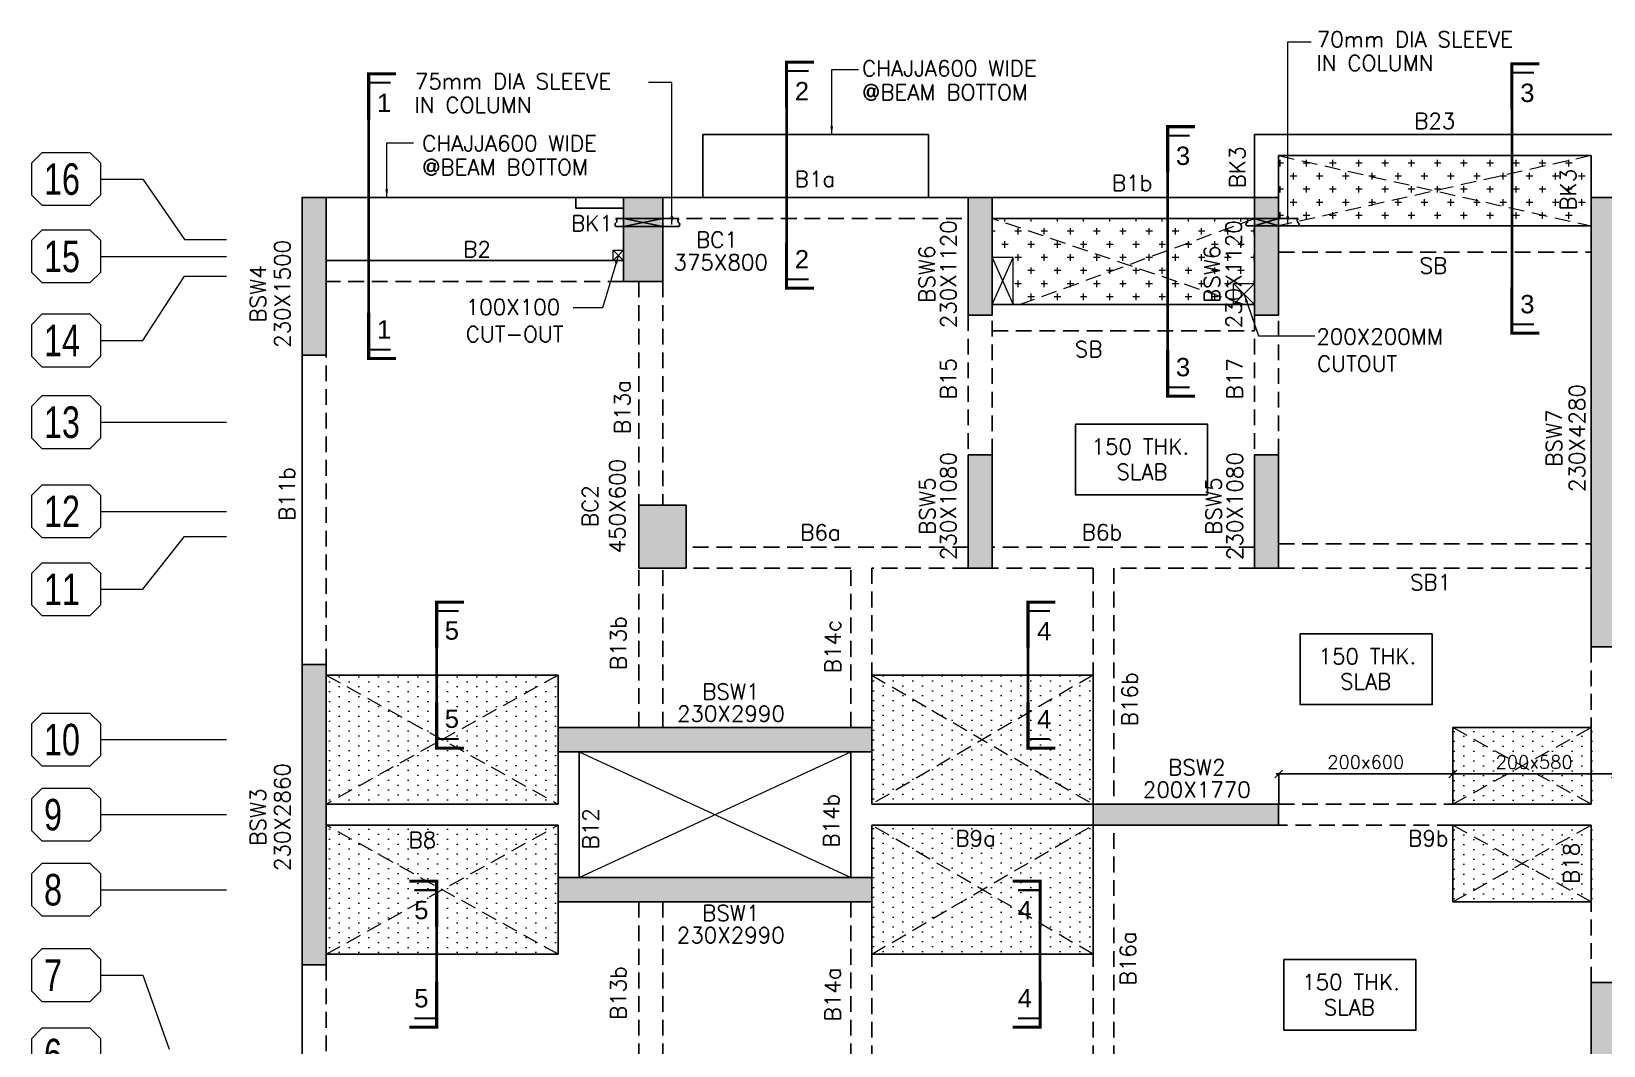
# Model space of a CAD drawing. Header units: inches. Extents: x 733929 to 798320, y 241462 to 287086.
# Drawn here: x 733929 to 748917, y 274272 to 283936 of the extents above; entities that cross this region are included whole.
import ezdxf
from ezdxf.enums import TextEntityAlignment as Align

# ---------------------------------------------------------------- set-up
doc = ezdxf.new("R2010")
doc.units = ezdxf.units.IN
doc.header["$LTSCALE"] = 600
doc.header["$MEASUREMENT"] = 0
for name, pattern in [('CENTER', [2, 1.25, -0.25, 0.25, -0.25]), ('CONTINOUS', [0]), ('DOT', [0.25, 0, -0.25]), ('HIDDEN', [0.375, 0.25, -0.125])]:
    doc.linetypes.add(name, pattern=pattern)
for name, color, linetype in [('B-100X750', 6, 'Continuous'), ('B-200X450', 212, 'Continuous'), ('B-200X580', 142, 'HIDDEN'), ('B-200X600', 62, 'HIDDEN'), ('B-200x750', 141, 'HIDDEN'), ('B-230X580', 134, 'HIDDEN'), ('B-230X600', 203, 'Continuous'), ('B-230x750', 52, 'HIDDEN'), ('B-250XAS PER DETAIL', 13, 'Continuous'), ('B-SB', 44, 'Continuous'), ('REBARS', 10, 'Continuous'), ('S-COL. NO.  COP', 1, 'Continuous'), ('S-COLUMN', 1, 'Continuous'), ('S-SEC. MARK', 213, 'Continuous'), ('S-SLAB LINE', 30, 'Continuous'), ('S-SLAB NO.', 42, 'Continuous'), ('S-SLAB R.F. DIM', 2, 'Continuous'), ('S-SLEEVE', 1, 'Continuous'), ('S-TEXT.', 7, 'Continuous'), ('TYPE-A&B_FINAL UNIT PLAN$0$ELE-6', 8, 'Continuous')]:
    doc.layers.add(name, color=color, linetype=linetype)
doc.layers.add('CENTER LINE', color=7, linetype='CENTER', lineweight=5, true_color=0x8b4646)
for name, color, linetype, lineweight in [('DIM', 9, 'Continuous', 25), ('du-bm nos mrk', 6, 'Continuous', 15), ('S-COL-HATCH', 8, 'Continuous', 15), ('S-CUT-OUT', 3, 'CONTINOUS', 18), ('S-PROJECTION', 171, 'CONTINOUS', 18), ('S-SUNK', 8, 'Continuous', 15)]:
    doc.layers.add(name, color=color, linetype=linetype, lineweight=lineweight)
doc.styles.add('ARIAL', font='arial.ttf')
doc.styles.add('MA', font='romans.shx', dxfattribs={"width": 0.8})
doc.styles.add('Roman', font='romans')
doc.styles.add('romans', font='romans.shx')
doc.styles.add('ROMANSE', font='romans.shx')
doc.styles.add('SWISS', font='swisscl.ttf')
doc.dimstyles.new('du-100', dxfattribs={"dimtxt": 250, "dimasz": 80, "dimexe": 1, "dimexo": 1, "dimgap": 25, "dimtad": 1, "dimdec": 0, "dimzin": 3, "dimdsep": 46, "dimtxsty": 'MA', "dimblk": '100', "dimcen": 1, "dimdle": 1, "dimclrd": 2, "dimclre": 2, "dimclrt": 256, "dimadec": 0, "dimazin": 1, "dimtfac": 1, "dimtdec": 0, "dimtofl": 0, "dimtmove": 0, "dimatfit": 0, "dimfxl": 0, "dimfxlon": 1, "dimtolj": 1, "dimlwd": 15, "dimlwe": 9, "dimarcsym": 0})
doc.dimstyles.new('VISHAL', dxfattribs={"dimtxt": 230, "dimasz": 100, "dimexe": 0, "dimexo": 0, "dimgap": 25, "dimtad": 1, "dimdec": 0, "dimdsep": 46, "dimtxsty": 'romans', "dimblk": 'OBLIQUE', "dimcen": -225, "dimdle": 25, "dimclrd": 256, "dimclre": 256, "dimclrt": 7, "dimadec": 8, "dimazin": 1, "dimtfac": 1, "dimtdec": 0, "dimtix": 1, "dimtmove": 1, "dimatfit": 0, "dimfxl": 50, "dimfxlon": 1, "dimlwd": -1, "dimlwe": -1, "dimarcsym": 1})
pattern_1 = [(90, (30645, 1645), (-93.75, 46.875), [0, -93.75])]
pattern_2 = [(90, (30675, 200), (-93.75, 46.875), [0, -93.75])]
pattern_3 = [(90, (30585, 6e-09), (-93.75, 46.875), [0, -93.75])]

# ---------------------------------------------------------------- blocks, each defined once
blk = doc.blocks.new('*U29')
at = {"color": 0}
for p, q in [((0, -400), (0, 0)), ((1034, -800), (0, -400)), ((1034, -1200), (1034, -800))]:
    blk.add_line(p, q, dxfattribs=at)
blk.add_lwpolyline([(884, -1200), (784, -1300), (784, -1761), (884, -1861), (1184, -1861), (1284, -1761), (1284, -1300), (1184, -1200)], close=True, dxfattribs=at)
at = {"color": 7, "ltscale": 650, "style": 'SWISS'}
blk.add_attdef('1', (1184, -1826), '', height=300, rotation=90, dxfattribs=at)
blk = doc.blocks.new('*U28')
at = {"color": 0}
for p, q in [((0, -400), (0, 0)), ((0, -800), (0, -400)), ((0, -1200), (0, -800))]:
    blk.add_line(p, q, dxfattribs=at)
blk.add_lwpolyline([(-150, -1200), (-250, -1300), (-250, -1761), (-150, -1861), (150, -1861), (250, -1761), (250, -1300), (150, -1200)], close=True, dxfattribs=at)
at = {"color": 7, "ltscale": 650, "style": 'SWISS'}
blk.add_attdef('1', (150, -1826), '', height=300, rotation=90, dxfattribs=at)
blk = doc.blocks.new('*U27')
at = {"color": 0}
for p, q in [((0, -400), (0, 0)), ((-577, -800), (0, -400)), ((-577, -1200), (-577, -800))]:
    blk.add_line(p, q, dxfattribs=at)
blk.add_lwpolyline([(-727, -1200), (-827, -1300), (-827, -1761), (-727, -1861), (-427, -1861), (-327, -1761), (-327, -1300), (-427, -1200)], close=True, dxfattribs=at)
at = {"color": 7, "ltscale": 650, "style": 'SWISS'}
blk.add_attdef('1', (-427, -1826), '', height=300, rotation=90, dxfattribs=at)
blk = doc.blocks.new('*U24')
at = {"color": 0}
for p, q in [((0, -400), (0, 0)), ((-1121, -800), (0, -400)), ((-1121, -1200), (-1121, -800))]:
    blk.add_line(p, q, dxfattribs=at)
blk.add_lwpolyline([(-1271, -1200), (-1371, -1300), (-1371, -1761), (-1271, -1861), (-971, -1861), (-871, -1761), (-871, -1300), (-971, -1200)], close=True, dxfattribs=at)
at = {"color": 7, "ltscale": 650, "style": 'SWISS'}
blk.add_attdef('1', (-971, -1826), '', height=300, rotation=90, dxfattribs=at)
blk = doc.blocks.new('*U22')
at = {"color": 0}
for p, q in [((0, -400), (0, 0)), ((-298, -800), (0, -400)), ((-298, -1200), (-298, -800))]:
    blk.add_line(p, q, dxfattribs=at)
blk.add_lwpolyline([(-448, -1200), (-548, -1300), (-548, -1761), (-448, -1861), (-148, -1861), (-48, -1761), (-48, -1300), (-148, -1200)], close=True, dxfattribs=at)
at = {"color": 7, "ltscale": 650, "style": 'SWISS'}
blk.add_attdef('1', (-148, -1826), '', height=300, rotation=90, dxfattribs=at)
blk = doc.blocks.new('*U23')
at = {"color": 0}
for p, q in [((0, -400), (0, 0)), ((-604, -800), (0, -400)), ((-604, -1200), (-604, -800))]:
    blk.add_line(p, q, dxfattribs=at)
blk.add_lwpolyline([(-754, -1200), (-854, -1300), (-854, -1761), (-754, -1861), (-454, -1861), (-354, -1761), (-354, -1300), (-454, -1200)], close=True, dxfattribs=at)
at = {"color": 7, "ltscale": 650, "style": 'SWISS'}
blk.add_attdef('1', (-454, -1826), '', height=300, rotation=90, dxfattribs=at)
blk = doc.blocks.new('*U21')
at = {"color": 0}
for p, q in [((0, -400), (0, 0)), ((-562, -800), (0, -400)), ((-562, -1200), (-562, -800))]:
    blk.add_line(p, q, dxfattribs=at)
blk.add_lwpolyline([(-712, -1200), (-812, -1300), (-812, -1761), (-712, -1861), (-412, -1861), (-312, -1761), (-312, -1300), (-412, -1200)], close=True, dxfattribs=at)
at = {"color": 7, "ltscale": 650, "style": 'SWISS'}
blk.add_attdef('1', (-412, -1826), '', height=300, rotation=90, dxfattribs=at)
blk = doc.blocks.new('*U20')
at = {"color": 0}
for p, q in [((0, -400), (0, 0)), ((601, -800), (0, -400)), ((601, -1200), (601, -800))]:
    blk.add_line(p, q, dxfattribs=at)
blk.add_lwpolyline([(451, -1200), (351, -1300), (351, -1761), (451, -1861), (751, -1861), (851, -1761), (851, -1300), (751, -1200)], close=True, dxfattribs=at)
at = {"color": 7, "ltscale": 650, "style": 'SWISS'}
blk.add_attdef('1', (751, -1826), '', height=300, rotation=90, dxfattribs=at)
blk = doc.blocks.new('*U25')
at = {"color": 0}
for p, q in [((0, -400), (0, 0)), ((502, -800), (0, -400)), ((502, -1200), (502, -800))]:
    blk.add_line(p, q, dxfattribs=at)
blk.add_lwpolyline([(352, -1200), (252, -1300), (252, -1761), (352, -1861), (652, -1861), (752, -1761), (752, -1300), (652, -1200)], close=True, dxfattribs=at)
at = {"color": 7, "ltscale": 650, "style": 'SWISS'}
blk.add_attdef('1', (652, -1826), '', height=300, rotation=90, dxfattribs=at)
blk = doc.blocks.new('*U26')
at = {"color": 0}
for p, q in [((0, -400), (0, 0)), ((611, -800), (0, -400)), ((611, -1200), (611, -800))]:
    blk.add_line(p, q, dxfattribs=at)
blk.add_lwpolyline([(461, -1200), (361, -1300), (361, -1761), (461, -1861), (761, -1861), (861, -1761), (861, -1300), (761, -1200)], close=True, dxfattribs=at)
at = {"color": 7, "ltscale": 650, "style": 'SWISS'}
blk.add_attdef('1', (761, -1826), '', height=300, rotation=90, dxfattribs=at)
blk = doc.blocks.new('TOWER A&B C.L.LVL & NO-Y')
at = {"layer": 'CENTER LINE', "color": 2, "ltscale": 1250, "rotation": 270}
for name, p, values in [('*U27', (0, 11360), {'1': ' 16'}), ('*U28', (0, 11200), {'1': ' 15'}), ('*U26', (0, 11010), {'1': ' 14'}), ('*U28', (0, 9620), {'1': ' 13'}), ('*U28', (0, 8770), {'1': ' 12'}), ('*U25', (0, 8530), {'1': ' 11'}), ('*U28', (0, 6595), {'1': ' 10'}), ('*U28', (0, 5880), {'1': ' 9'}), ('*U28', (0, 5165), {'1': ' 8'}), ('*U24', (0, 3230), {'1': ' 7'}), ('*U23', (0, 2990), {'1': ' 6'}), ('*U22', (0, 2570), {'1': ' 5'}), ('*U28', (0, 2140), {'1': ' 4'}), ('*U21', (0, 750), {'1': ' 3'}), ('*U28', (0, 560), {'1': ' 2'}), ('*U20', (0, 400), {'1': ' 1'})]:
    blk.add_blockref(name, p, dxfattribs=at).add_auto_attribs(values)
at = {"layer": 'CENTER LINE', "color": 2, "linetype": 'Continuous', "rotation": 270}
blk.add_blockref('*U29', (0, 0), dxfattribs=at).add_auto_attribs({'1': ' 0,0'})
blk = doc.blocks.new('_Oblique')
at = {"color": 0, "linetype": 'ByBlock', "lineweight": -2}
blk.add_line((-0.5, -0.5), (0.5, 0.5), dxfattribs=at)
blk = doc.blocks.new('*D268')
at = {"layer": 'Defpoints', "color": 0, "transparency": 16777216}
for p in [(747480, 276860), (745820, 276572), (747480, 276572)]:
    blk.add_point(p, dxfattribs=at)
at = {"layer": 'S-SLAB R.F. DIM', "linetype": 'Continuous', "ltscale": 0.1, "transparency": 16777216}
blk.add_line((745795, 276860), (747505, 276860), dxfattribs=at)
at = {"layer": 'S-SLAB R.F. DIM', "linetype": 'DOT', "ltscale": 0.1, "transparency": 16777216}
for p, q in [((745820, 276572), (745820, 276860)), ((747480, 276572), (747480, 276860))]:
    blk.add_line(p, q, dxfattribs=at)
at = {"layer": 'S-SLAB R.F. DIM', "linetype": 'ByBlock', "transparency": 16777216, "xscale": 75, "yscale": 75, "zscale": 75, "rotation": 180}
blk.add_blockref('_Oblique', (745820, 276860), dxfattribs=at)
at = {"layer": 'S-SLAB R.F. DIM', "linetype": 'ByBlock', "transparency": 16777216, "xscale": 75, "yscale": 75, "zscale": 75}
blk.add_blockref('_Oblique', (747480, 276860), dxfattribs=at)
at = {"layer": 'S-SLAB R.F. DIM', "color": 7, "transparency": 16777216, "insert": (746650, 276973), "char_height": 125, "attachment_point": 5, "style": 'romans'}
blk.add_mtext('200x600', dxfattribs=at)
blk = doc.blocks.new('*D269')
at = {"layer": 'Defpoints', "color": 0, "transparency": 16777216}
for p in [(749030, 276860), (747480, 276572), (749030, 276572)]:
    blk.add_point(p, dxfattribs=at)
at = {"layer": 'S-SLAB R.F. DIM', "linetype": 'Continuous', "ltscale": 0.1, "transparency": 16777216}
blk.add_line((747455, 276860), (749055, 276860), dxfattribs=at)
at = {"layer": 'S-SLAB R.F. DIM', "linetype": 'DOT', "ltscale": 0.1, "transparency": 16777216}
for p, q in [((747480, 276572), (747480, 276860)), ((749030, 276572), (749030, 276860))]:
    blk.add_line(p, q, dxfattribs=at)
at = {"layer": 'S-SLAB R.F. DIM', "linetype": 'ByBlock', "transparency": 16777216, "xscale": 75, "yscale": 75, "zscale": 75, "rotation": 180}
blk.add_blockref('_Oblique', (747480, 276860), dxfattribs=at)
at = {"layer": 'S-SLAB R.F. DIM', "linetype": 'ByBlock', "transparency": 16777216, "xscale": 75, "yscale": 75, "zscale": 75}
blk.add_blockref('_Oblique', (749030, 276860), dxfattribs=at)
at = {"layer": 'S-SLAB R.F. DIM', "color": 7, "transparency": 16777216, "insert": (748255, 276973), "char_height": 125, "attachment_point": 5, "style": 'romans'}
blk.add_mtext('200x580', dxfattribs=at)
blk = doc.blocks.new('100')
at = {"layer": 'DIM', "color": 2}
for p, q in [((1.5, 0), (-1.5, 0)), ((1.06, 1.06), (-1.06, -1.06)), ((0, -1.5), (0, 1.5))]:
    blk.add_line(p, q, dxfattribs=at)

msp = doc.modelspace()

# ---------------------------------------------------------------- hatches: boundary and pattern name
at = {"layer": 'REBARS'}
h = msp.add_hatch(color=8, dxfattribs=at)
h.dxf.hatch_style = 1
h.paths.add_polyline_path([(736739.7, 282352.2), (736509.7, 282352.2), (736509.7, 280852.2), (736739.7, 280852.2)])
h = msp.add_hatch(color=8, dxfattribs=at)
h.dxf.hatch_style = 1
h.paths.add_polyline_path([(739949.7, 282352.2), (739574.7, 282352.2), (739574.7, 281552.2), (739949.7, 281552.2)])
h = msp.add_hatch(color=8, dxfattribs=at)
h.dxf.hatch_style = 1
h.paths.add_polyline_path([(743089.7, 282352.2), (742859.7, 282352.2), (742859.7, 281232.2), (743089.7, 281232.2)])
h = msp.add_hatch(color=8, dxfattribs=at)
h.dxf.hatch_style = 1
h.paths.add_polyline_path([(745819.7, 282352.2), (745589.7, 282352.2), (745589.7, 281232.2), (745819.7, 281232.2)])
h = msp.add_hatch(color=8, dxfattribs=at)
h.dxf.hatch_style = 1
h.paths.add_polyline_path([(749029.7, 282352.2), (749029.7, 278072.2), (748799.7, 278072.2), (748799.7, 282352.2)])
h = msp.add_hatch(color=8, dxfattribs=at)
h.dxf.hatch_style = 1
h.paths.add_polyline_path([(743089.7, 279902.2), (742859.7, 279902.2), (742859.7, 278822.2), (743089.7, 278822.2)])
h = msp.add_hatch(color=8, dxfattribs=at)
h.dxf.hatch_style = 1
h.paths.add_polyline_path([(745819.7, 279902.2), (745589.7, 279902.2), (745589.7, 278822.2), (745819.7, 278822.2)])
h = msp.add_hatch(color=8, dxfattribs=at)
h.dxf.hatch_style = 1
h.paths.add_polyline_path([(740169.7, 279422.2), (739719.7, 279422.2), (739719.7, 278822.2), (740169.7, 278822.2)])
h = msp.add_hatch(color=8, dxfattribs=at)
h.dxf.hatch_style = 1
h.paths.add_polyline_path([(736739.7, 275042.2), (736509.7, 275042.2), (736509.7, 277902.2), (736739.7, 277902.2)])
h = msp.add_hatch(color=8, dxfattribs=at)
h.dxf.hatch_style = 1
h.paths.add_polyline_path([(738949.7, 277072.2), (741939.7, 277072.2), (741939.7, 277302.2), (738949.7, 277302.2)])
h = msp.add_hatch(color=8, dxfattribs=at)
h.dxf.hatch_style = 1
h.paths.add_polyline_path([(745819.7, 276372.2), (744049.7, 276372.2), (744049.7, 276572.2), (745819.7, 276572.2)])
h = msp.add_hatch(color=8, dxfattribs=at)
h.dxf.hatch_style = 1
h.paths.add_polyline_path([(738949.7, 275872.2), (741939.7, 275872.2), (741939.7, 275642.2), (738949.7, 275642.2)])
h = msp.add_hatch(color=8, dxfattribs=at)
h.dxf.hatch_style = 1
h.paths.add_polyline_path([(749029.7, 270592.2), (749029.7, 274872.2), (748799.7, 274872.2), (748799.7, 270592.2)])
at = {"layer": 'S-COL-HATCH', "lineweight": 0}
h = msp.add_hatch(dxfattribs=at)
h.set_pattern_fill('CROSS', color=256, scale=500, angle=90)
h.set_pattern_definition([(90, (30585, -600), (-125, 125), [62.5, -187.5]), (180, (30616.25, -568.75), (-125, -125), [62.5, -187.5])])
h.paths.add_polyline_path([(745824.7, 282752.2), (748804.7, 282752.2), (748804.7, 282082.2), (745824.7, 282082.2)])
h = msp.add_hatch(dxfattribs=at)
h.set_pattern_fill('CROSS', color=256, scale=500, angle=90)
h.set_pattern_definition([(90, (30585, 3e-08), (-125, 125), [62.5, -187.5]), (180, (30616.25, 31.25), (-125, -125), [62.5, -187.5])])
h.paths.add_polyline_path([(745390.6, 281332.2), (745390.6, 281532.2), (745589.7, 281532.2), (745589.7, 281332.2), (745594.7, 281332.2), (745594.7, 282152.1), (743094.7, 282152.1), (743094.7, 281782.2), (743289.7, 281782.2), (743289.7, 281482.2), (743394.7, 281482.2), (743394.7, 281332.2)])
h = msp.add_hatch(dxfattribs=at)
h.set_pattern_fill('DOTS', color=256, scale=1500, angle=90)
h.set_pattern_definition(pattern_1)
h.paths.add_polyline_path([(738949.7, 277217.2), (738949.7, 276572.2), (736739.7, 276572.2), (736739.7, 277802.2), (738949.7, 277802.2)])
h = msp.add_hatch(dxfattribs=at)
h.set_pattern_fill('DOTS', color=256, scale=1500, angle=90)
h.set_pattern_definition(pattern_2)
h.paths.add_polyline_path([(741944.7, 277802.2), (744054.7, 277802.2), (744054.7, 276572.2), (743284.7, 276572.2), (743284.7, 276572), (742584.7, 276572.4), (742584.7, 276572.2), (741944.7, 276572.2)])
at = {"layer": 'S-COL-HATCH'}
h = msp.add_hatch(dxfattribs=at)
h.set_pattern_fill('DOTS', color=256, scale=1500, angle=90)
h.set_pattern_definition(pattern_3)
h.paths.add_polyline_path([(748804.7, 276572.2), (747484.7, 276572.2), (747484.7, 277302.2), (748804.7, 277302.2)])
at = {"layer": 'S-COL-HATCH', "lineweight": 0}
h = msp.add_hatch(dxfattribs=at)
h.set_pattern_fill('DOTS', color=256, scale=1500, angle=90)
h.set_pattern_definition(pattern_1)
h.paths.add_polyline_path([(738949.7, 275727.2), (738949.7, 276372.2), (736739.7, 276372.2), (736739.7, 275142.2), (738949.7, 275142.2)])
h = msp.add_hatch(dxfattribs=at)
h.set_pattern_fill('DOTS', color=256, scale=1500, angle=90)
h.set_pattern_definition(pattern_2)
h.paths.add_polyline_path([(741944.7, 275142.2), (744054.7, 275142.2), (744054.7, 276372.2), (743284.7, 276372.2), (743284.7, 276372.4), (742584.7, 276372), (742584.7, 276372.2), (741944.7, 276372.2)])
at = {"layer": 'S-COL-HATCH'}
h = msp.add_hatch(dxfattribs=at)
h.set_pattern_fill('DOTS', color=256, scale=1500, angle=90)
h.set_pattern_definition(pattern_3)
h.paths.add_polyline_path([(747484.7, 275642.2), (748804.7, 275642.2), (748804.7, 276372.2), (747484.7, 276372.2)])

# ---------------------------------------------------------------- linework, layer by layer
at = {"layer": 'B-100X750'}
msp.add_lwpolyline([(739119.7, 282352.2), (739574.7, 282352.2), (739574.7, 282252.2), (739119.7, 282252.2)], close=True, dxfattribs=at)
at = {"layer": 'B-200X450', "linetype": 'Continuous'}
for p, q in [((738949.7, 276572.2), (738949.7, 277072.2)), ((739149.7, 277072.2), (739149.7, 275872.2)), ((741739.7, 275872.2), (741739.7, 277072.2)), ((741939.7, 276572.2), (741939.7, 277072.2)), ((738949.7, 276572.2), (736739.7, 276572.2)), ((744049.7, 276572.2), (741939.7, 276572.2)), ((738949.7, 276372.2), (736739.7, 276372.2)), ((738949.7, 276372.2), (738949.7, 275872.2)), ((744049.7, 276372.2), (741939.7, 276372.2)), ((741939.7, 275872.2), (741939.7, 276372.2))]:
    msp.add_line(p, q, dxfattribs=at)
at = {"layer": 'B-200X580', "linetype": 'Continuous'}
for p, q in [((747479.7, 276572.2), (748799.7, 276572.2)), ((748799.7, 276372.2), (747479.7, 276372.2))]:
    msp.add_line(p, q, dxfattribs=at)
at = {"layer": 'B-200X600', "linetype": 'CONTINOUS'}
for p, q in [((749029.7, 282952.2), (745589.7, 282952.2)), ((745589.7, 282352.2), (743089.7, 282352.2))]:
    msp.add_line(p, q, dxfattribs=at)
at = {"layer": 'B-200X600', "linetype": 'Continuous'}
for p, q in [((748799.7, 282752.2), (745819.7, 282752.2)), ((745589.7, 282152.2), (743089.7, 282152.2)), ((741939.7, 277802.2), (741939.7, 277302.2)), ((744049.7, 277802.2), (744049.7, 276572.2)), ((744049.7, 275142.2), (744049.7, 276372.2)), ((741939.7, 275142.2), (741939.7, 275642.2))]:
    msp.add_line(p, q, dxfattribs=at)
at = {"layer": 'B-200X600', "linetype": 'ByBlock'}
msp.add_line((739574.7, 281752.2), (736739.7, 281752.2), dxfattribs=at)
at = {"layer": 'B-200X600', "linetype": 'HIDDEN'}
for p, q in [((739574.7, 281552.2), (736739.7, 281552.2)), ((742859.7, 279022.2), (740169.7, 279022.2)), ((745589.7, 279022.2), (743089.7, 279022.2)), ((741739.7, 278822.2), (740169.7, 278822.2)), ((741739.7, 277302.2), (741739.7, 278822.2)), ((742859.7, 278822.2), (741939.7, 278822.2)), ((741939.7, 278822.2), (741939.7, 277802.2)), ((744049.7, 278822.2), (743089.7, 278822.2)), ((744049.7, 278822.2), (744049.7, 277802.2)), ((744249.7, 278822.2), (744249.7, 276572.2)), ((745589.7, 278822.2), (744279.7, 278822.2)), ((745819.7, 276572.2), (747479.7, 276572.2)), ((744249.7, 274122.2), (744249.7, 276372.2)), ((747479.7, 276372.2), (745819.7, 276372.2)), ((741739.7, 275642.2), (741739.7, 274122.2)), ((741939.7, 274122.2), (741939.7, 275142.2)), ((744049.7, 274122.2), (744049.7, 275142.2))]:
    msp.add_line(p, q, dxfattribs=at)
at = {"layer": 'B-200x750', "linetype": 'CONTINOUS'}
msp.add_line((739949.7, 282352.2), (742859.7, 282352.2), dxfattribs=at)
at = {"layer": 'B-200x750', "linetype": 'HIDDEN'}
msp.add_line((739949.7, 282152.2), (742859.7, 282152.2), dxfattribs=at)
at = {"layer": 'B-230X580', "linetype": 'Continuous'}
for p, q in [((748799.7, 277302.2), (748799.7, 276572.2)), ((748799.7, 275642.2), (748799.7, 276372.2))]:
    msp.add_line(p, q, dxfattribs=at)
at = {"layer": 'B-230X600', "linetype": 'Continuous'}
for p, q in [((745589.7, 282352.2), (745589.7, 282952.2)), ((745819.7, 282352.2), (745819.7, 282752.2)), ((748799.7, 282352.2), (748799.7, 282752.2))]:
    msp.add_line(p, q, dxfattribs=at)
at = {"layer": 'B-230X600', "linetype": 'HIDDEN'}
for p, q in [((739719.7, 281552.2), (739719.7, 279422.2)), ((739949.7, 281552.2), (739949.7, 279422.2)), ((742859.7, 281232.2), (742859.7, 279902.2)), ((743089.7, 279902.2), (743089.7, 281232.2)), ((745589.7, 281232.2), (745589.7, 279902.2)), ((745819.7, 279902.2), (745819.7, 281232.2)), ((739719.7, 277302.2), (739719.7, 278822.2)), ((739949.7, 277302.2), (739949.7, 278822.2)), ((748799.7, 278072.2), (748799.7, 277302.2)), ((739719.7, 275642.2), (739719.7, 274122.2)), ((739949.7, 275642.2), (739949.7, 274122.2)), ((748799.7, 274872.2), (748799.7, 275642.2))]:
    msp.add_line(p, q, dxfattribs=at)
at = {"layer": 'B-230x750', "linetype": 'CONTINOUS'}
for p, q in [((736509.7, 280852.2), (736509.7, 277902.2)), ((736509.7, 272092.2), (736509.7, 275042.2))]:
    msp.add_line(p, q, dxfattribs=at)
at = {"layer": 'B-230x750', "linetype": 'HIDDEN'}
for p, q in [((736739.7, 277902.2), (736739.7, 280852.2)), ((736739.7, 275042.2), (736739.7, 272092.2))]:
    msp.add_line(p, q, dxfattribs=at)
at = {"layer": 'B-250XAS PER DETAIL'}
for p, q in [((745819.7, 282082.2), (748799.7, 282082.2)), ((743089.7, 281332.2), (745589.7, 281332.2))]:
    msp.add_line(p, q, dxfattribs=at)
at = {"layer": 'B-250XAS PER DETAIL', "linetype": 'HIDDEN'}
for p, q in [((745819.7, 281832.2), (748799.7, 281832.2)), ((743089.7, 281082.2), (745589.7, 281082.2))]:
    msp.add_line(p, q, dxfattribs=at)
at = {"layer": 'B-SB', "linetype": 'HIDDEN'}
for p, q in [((745819.7, 279052.2), (748799.7, 279052.2)), ((745819.7, 278822.2), (748799.7, 278822.2))]:
    msp.add_line(p, q, dxfattribs=at)
at = {"layer": 'du-bm nos mrk'}
for points in [[(770919.7, 282352.2), (763429.7, 282352.2), (763429.7, 282952.2), (761279.7, 282952.2), (761279.7, 282352.2), (758169.7, 282352.2), (758169.7, 282952.2), (754729.7, 282952.2), (754729.7, 282352.2), (754479.7, 282352.2), (754479.7, 282952.2), (749279.7, 282952.2), (749279.7, 282352.2), (749029.7, 282352.2), (749029.7, 282952.2), (745589.7, 282952.2), (745589.7, 282352.2), (742479.7, 282352.2), (742479.7, 282952.2), (740329.7, 282952.2), (740329.7, 282352.2), (736509.7, 282352.2)], [(736509.7, 282352.2), (736509.7, 270592.2), (740329.7, 270592.2), (740329.7, 269992.2), (742479.7, 269992.2), (742479.7, 270592.2), (745589.7, 270592.2), (745589.7, 269992.2), (749029.7, 269992.2), (749029.7, 271612.2), (754729.7, 271612.2), (754729.7, 269992.2), (758169.7, 269992.2), (758169.7, 270592.2), (761279.7, 270592.2), (761279.7, 269992.2), (763429.7, 269992.2), (763429.7, 270592.2), (770919.7, 270592.2)]]:
    msp.add_lwpolyline(points, dxfattribs=at)
at = {"layer": 'REBARS'}
for p, q in [((742859.7, 279902.2), (742859.7, 278822.2)), ((743089.7, 278822.2), (743089.7, 279902.2)), ((744049.7, 276372.2), (744049.7, 276572.2)), ((744049.7, 276572.2), (745819.7, 276572.2)), ((745819.7, 276572.2), (745819.7, 276372.2)), ((745819.7, 276372.2), (744049.7, 276372.2))]:
    msp.add_line(p, q, dxfattribs=at)
at = {"layer": 'S-COLUMN'}
for p, q in [((743089.7, 279902.2), (742859.7, 279902.2)), ((742859.7, 278822.2), (743089.7, 278822.2))]:
    msp.add_line(p, q, dxfattribs=at)
for points in [[(736739.7, 282352.2), (736509.7, 282352.2), (736509.7, 280852.2), (736739.7, 280852.2)], [(739949.7, 282352.2), (739574.7, 282352.2), (739574.7, 281552.2), (739949.7, 281552.2)], [(743089.7, 282352.2), (742859.7, 282352.2), (742859.7, 281232.2), (743089.7, 281232.2)], [(745819.7, 282352.2), (745589.7, 282352.2), (745589.7, 281232.2), (745819.7, 281232.2)], [(749029.7, 282352.2), (749029.7, 278072.2), (748799.7, 278072.2), (748799.7, 282352.2)], [(745819.7, 279902.2), (745589.7, 279902.2), (745589.7, 278822.2), (745819.7, 278822.2)], [(740169.7, 279422.2), (739719.7, 279422.2), (739719.7, 278822.2), (740169.7, 278822.2)], [(736739.7, 275042.2), (736509.7, 275042.2), (736509.7, 277902.2), (736739.7, 277902.2)], [(738949.7, 277072.2), (741939.7, 277072.2), (741939.7, 277302.2), (738949.7, 277302.2)], [(738949.7, 275872.2), (741939.7, 275872.2), (741939.7, 275642.2), (738949.7, 275642.2)], [(749029.7, 270592.2), (749029.7, 274872.2), (748799.7, 274872.2), (748799.7, 270592.2)]]:
    msp.add_lwpolyline(points, close=True, dxfattribs=at)
at = {"layer": 'S-CUT-OUT'}
for p, q in [((739474.7, 281752.2), (739574.7, 281852.2)), ((739474.7, 281852.2), (739574.7, 281752.2)), ((743089.7, 281332.2), (743289.7, 281782.2)), ((743089.7, 281782.2), (743289.7, 281332.2)), ((745390.6, 281532.2), (745589.7, 281332.2)), ((745390.6, 281332.2), (745589.7, 281532.2))]:
    msp.add_line(p, q, dxfattribs=at)
at = {"layer": 'S-CUT-OUT', "lineweight": 0}
for p, q in [((739149.7, 277072.2), (741739.7, 275872.2)), ((739149.7, 275872.2), (741739.7, 277072.2))]:
    msp.add_line(p, q, dxfattribs=at)
at = {"layer": 'S-CUT-OUT'}
for points in [[(739474.7, 281852.2), (739574.7, 281852.2), (739574.7, 281752.2), (739474.7, 281752.2)], [(743289.7, 281782.2), (743089.7, 281782.2), (743089.7, 281332.2), (743289.7, 281332.2)], [(745390.6, 281532.2), (745589.7, 281532.2), (745589.7, 281332.2), (745390.6, 281332.2)]]:
    msp.add_lwpolyline(points, close=True, dxfattribs=at)
at = {"layer": 'S-PROJECTION'}
for points in [[(740329.7, 282352.2), (740329.7, 282952.2), (742479.7, 282952.2), (742479.7, 282352.2)], [(736739.7, 282352.2), (739119.7, 282352.2)]]:
    msp.add_lwpolyline(points, dxfattribs=at)
at = {"layer": 'S-SEC. MARK', "extrusion": (6.18596e-08, 0, 1), "elevation": 0}
for points, const_width in [([(741389.1, 283644.1), (741389.1, 283644.1), (741128.3, 283644.1), (741128.3, 283208.7)], 29.2), ([(748304.7, 283628.2), (748304.7, 283628.2), (748043.9, 283628.2), (748043.9, 283192.8)], 29.2), ([(737404.5, 283531.4), (737404.5, 283531.4), (737143.7, 283531.4), (737143.7, 283096)], 29.2), ([(737355, 283446.3), (737143.7, 283446.3), (737143.7, 283096)], 19.4), ([(741339.5, 283559), (741128.3, 283559), (741128.3, 283208.7)], 19.4), ([(748255.1, 283543.1), (748043.9, 283543.1), (748043.9, 283192.8)], 19.4), ([(745022.1, 283028.2), (745022.1, 283028.2), (744761.3, 283028.2), (744761.3, 282592.8)], 29.2), ([(744972.6, 282943.1), (744761.3, 282943.1), (744761.3, 282592.8)], 19.4), ([(741389.1, 281488), (741389.1, 281488), (741128.3, 281488), (741128.3, 281923.4)], 29.2), ([(741339.5, 281573.1), (741128.3, 281573.1), (741128.3, 281923.4)], 19.4), ([(748304.7, 281060.6), (748304.7, 281060.6), (748043.9, 281060.6), (748043.9, 281496)], 29.2), ([(748255.1, 281145.7), (748043.9, 281145.7), (748043.9, 281496)], 19.4), ([(737404.5, 280819.1), (737404.5, 280819.1), (737143.7, 280819.1), (737143.7, 281254.4)], 29.2), ([(737355, 280904.2), (737143.7, 280904.2), (737143.7, 281254.4)], 19.4), ([(745022.1, 280460.6), (745022.1, 280460.6), (744761.3, 280460.6), (744761.3, 280896)], 29.2), ([(744972.6, 280545.7), (744761.3, 280545.7), (744761.3, 280896)], 19.4), ([(738052.7, 278498.3), (738052.7, 278498.3), (737791.9, 278498.3), (737791.9, 278062.9)], 29.2), ([(743690.5, 278498.3), (743690.5, 278498.3), (743429.7, 278498.3), (743429.7, 278062.9)], 29.2), ([(738003.2, 278413.2), (737791.9, 278413.2), (737791.9, 278062.9)], 19.4), ([(743640.9, 278413.2), (743429.7, 278413.2), (743429.7, 278062.9)], 19.4), ([(738052.7, 277106.7), (738052.7, 277106.7), (737791.9, 277106.7), (737791.9, 277542)], 29.2), ([(738003.2, 277191.8), (737791.9, 277191.8), (737791.9, 277542)], 19.4), ([(743690.5, 277106.7), (743690.5, 277106.7), (743429.7, 277106.7), (743429.7, 277542)], 29.2), ([(743640.9, 277191.8), (743429.7, 277191.8), (743429.7, 277542)], 19.4)]:
    msp.add_lwpolyline(points, dxfattribs=dict(at, const_width=const_width))
at = {"layer": 'S-SEC. MARK', "linetype": 'HIDDEN', "ltscale": 0.8, "const_width": 24, "elevation": 0}
for points in [[(741128.3, 283208.7), (741128.3, 281923.4)], [(737143.7, 281254.4), (737143.7, 283096)]]:
    msp.add_lwpolyline(points, dxfattribs=at)
at = {"layer": 'S-SEC. MARK', "linetype": 'HIDDEN', "ltscale": 0.8, "const_width": 24}
for points in [[(748043.9, 281496), (748043.9, 283192.8)], [(744761.3, 280896), (744761.3, 282592.8)], [(737791.9, 277542), (737791.9, 278062.9)], [(743429.7, 277542), (743429.7, 278062.9)], [(737791.9, 275402.3), (737791.9, 274881.5)], [(743544.8, 275402.3), (743544.8, 274881.5)]]:
    msp.add_lwpolyline(points, dxfattribs=at)
at = {"layer": 'S-SEC. MARK', "extrusion": (-6.18596e-08, 0, 1), "elevation": 0}
for points, const_width in [([(737531.1, 275837.7), (737531.1, 275837.7), (737791.9, 275837.7), (737791.9, 275402.3)], 29.2), ([(743284, 275837.7), (743284, 275837.7), (743544.8, 275837.7), (743544.8, 275402.3)], 29.2), ([(737580.7, 275752.6), (737791.9, 275752.6), (737791.9, 275402.3)], 19.4), ([(743333.5, 275752.6), (743544.8, 275752.6), (743544.8, 275402.3)], 19.4), ([(737531.1, 274446.1), (737531.1, 274446.1), (737791.9, 274446.1), (737791.9, 274881.5)], 29.2), ([(737580.7, 274531.2), (737791.9, 274531.2), (737791.9, 274881.5)], 19.4), ([(743284, 274446.1), (743284, 274446.1), (743544.8, 274446.1), (743544.8, 274881.5)], 29.2), ([(743333.5, 274531.2), (743544.8, 274531.2), (743544.8, 274881.5)], 19.4)]:
    msp.add_lwpolyline(points, dxfattribs=dict(at, const_width=const_width))
at = {"layer": 'S-SLAB LINE'}
for p, q in [((736739.7, 277802.2), (738949.7, 277802.2)), ((738949.7, 277802.2), (738949.7, 277302.2)), ((744049.7, 277802.2), (741939.7, 277802.2)), ((738949.7, 275142.2), (738949.7, 275642.2)), ((736739.7, 275142.2), (738949.7, 275142.2)), ((744049.7, 275142.2), (741939.7, 275142.2))]:
    msp.add_line(p, q, dxfattribs=at)
for points in [[(747479.7, 276572.2), (747479.7, 277302.2), (748799.7, 277302.2)], [(748799.7, 275642.2), (747479.7, 275642.2), (747479.7, 276372.2)]]:
    msp.add_lwpolyline(points, dxfattribs=at)
at = {"layer": 'S-SLAB NO.'}
for points in [[(743882.3, 280194), (745140.5, 280194), (745140.5, 279519.9), (743882.3, 279519.9)], [(747284.4, 278196), (746026.2, 278196), (746026.2, 277521.9), (747284.4, 277521.9)], [(747128.5, 275091.1), (745870.3, 275091.1), (745870.3, 274417.1), (747128.5, 274417.1)]]:
    msp.add_lwpolyline(points, close=True, dxfattribs=at)
at = {"layer": 'S-SLEEVE'}
for p, q in [((740102.2, 282152.2), (739500.2, 282152.2)), ((739949.7, 282077.2), (739574.7, 282152.2)), ((739574.7, 282077.2), (739949.7, 282152.2)), ((746006.2, 282152.2), (745515.2, 282152.2)), ((746006.3, 282082.2), (745515.2, 282082.2)), ((745819.7, 282082.2), (745589.7, 282152.2)), ((745589.7, 282082.2), (745819.7, 282152.2)), ((740102.3, 282077.2), (739500.2, 282077.2))]:
    msp.add_line(p, q, dxfattribs=at)
for centre, radius, start, end in [((739515.2, 282094.1), 22.6, 126.53337, 228.25839), ((739485.9, 282131.6), 25.1, 309.45332, 55.10412), ((740116.6, 282131.6), 25.1, 124.89588, 230.54668), ((740087.2, 282094.1), 22.6, 311.74161, 53.46663), ((745525.4, 282096.7), 17.7, 118.93394, 234.99037), ((745500.9, 282131.6), 25.1, 309.45332, 55.10412), ((746020.6, 282131.6), 25.1, 124.89588, 230.54668), ((745996.1, 282096.7), 17.7, 305.00963, 61.06606)]:
    msp.add_arc(centre, radius, start, end, dxfattribs=at)
at = {"layer": 'S-SUNK', "linetype": 'HIDDEN', "lineweight": 0}
for p, q in [((748799.7, 282752.2), (745819.7, 282082.2)), ((745819.7, 282752.2), (748799.7, 282082.2)), ((745489.7, 281332.2), (743089.7, 282152.2)), ((743349.7, 281332.2), (745589.7, 282152.2)), ((736739.7, 277802.2), (738949.7, 276572.2)), ((738949.7, 277802.2), (736739.7, 276572.2)), ((741939.7, 277802.2), (744049.7, 276572.2)), ((744049.7, 277802.2), (741939.7, 276572.2)), ((747479.7, 276572.2), (748799.7, 277302.2)), ((748799.7, 276572.2), (747479.7, 277302.2)), ((736739.7, 275142.2), (738949.7, 276372.2)), ((738949.7, 275142.2), (736739.7, 276372.2)), ((741939.7, 275142.2), (744049.7, 276372.2)), ((744049.7, 275142.2), (741939.7, 276372.2)), ((747479.7, 275642.2), (748799.7, 276372.2)), ((748799.7, 275642.2), (747479.7, 276372.2))]:
    msp.add_line(p, q, dxfattribs=at)
at = {"layer": 'TYPE-A&B_FINAL UNIT PLAN$0$ELE-6'}
for p, q in [((738109.7, 277802.2), (738949.7, 277802.2)), ((742709.7, 277802.2), (741939.7, 277802.2)), ((738109.7, 275142.2), (738949.7, 275142.2)), ((742709.7, 275142.2), (741939.7, 275142.2))]:
    msp.add_line(p, q, dxfattribs=at)

# ---------------------------------------------------------------- block references
at = {"layer": 'CENTER LINE', "color": 2}
msp.add_blockref('TOWER A&B C.L.LVL & NO-Y', (735789.5, 270592.2), dxfattribs=at)

# ---------------------------------------------------------------- texts
at = {"layer": 'du-bm nos mrk', "style": 'Roman'}
for s, p in [('B23', (747112, 283006.9)), ('B1a', (741207.1, 282454.3, 0)), ('B1b', (744229.9, 282416.5, 0)), ('BK1', (739074, 282032.7)), ('B2', (738045.2, 281785.4, 0)), ('SB', (747163, 281628.4)), ('SB', (743876.5, 280832.9)), ('B6a', (741258.8, 279086.4, 0)), ('B6b', (743942.2, 279088, 0)), ('SB1', (747071.8, 278611.7)), ('B8', (737524.9, 276156.7, 0)), ('B9a', (742738.1, 276171.7, 0))]:
    msp.add_text(s, height=150, dxfattribs=at).set_placement(p)
for s, p in [('BK3', (745501.5, 282440.8)), ('BK3', (748654.8, 282227.8)), ('B13a', (739638, 280099.1, 0)), ('B11b', (736440.2, 279270.6, 0)), ('B13b', (739599.1, 277850)), ('B14c', (741644.4, 277820.4)), ('B16b', (744473.1, 277315.5)), ('B14b', (741628.9, 276157.9)), ('B12', (739334.7, 276141.2)), ('B16a', (744458, 274844.9)), ('B13b', (739599.1, 274515.3)), ('B14a', (741643.1, 274501.5))]:
    msp.add_text(s, height=150, rotation=90, dxfattribs=at).set_placement(p)
for s, p in [('B15', (742745, 280625.7)), ('B17', (745475, 280625.7)), ('B18', (748685, 276007.7))]:
    msp.add_text(s, height=150, rotation=90, dxfattribs=at).set_placement(p, align=Align.CENTER)
msp.add_text('B9b', height=150, dxfattribs=at).set_placement((747247.2, 276172.1), align=Align.CENTER)
at = {"layer": 'S-COL. NO.  COP', "ltscale": 0.5, "style": 'ROMANSE'}
for s, p in [('230X1120', (742746.6, 281622)), ('230X1120', (745466.1, 281622)), ('230X1500', (736396.6, 281434.9)), ('BSW6', (742540.6, 281622)), ('BSW6', (745260.1, 281622)), ('BSW4', (736164.2, 281434.9)), ('230X4280', (748739.6, 280060.5)), ('BSW7', (748518.7, 280060.5)), ('450X600', (739589.6, 279412.1)), ('230X1080', (742746.6, 279412.1)), ('230X1080', (745476.6, 279412.1)), ('BC2', (739330.2, 279412.1)), ('BSW5', (742545.2, 279412.1)), ('BSW5', (745275.2, 279412.1)), ('230X2860', (736396.6, 276449.3)), ('BSW3', (736164.2, 276449.3))]:
    msp.add_text(s, height=150, rotation=90, dxfattribs=at).set_placement(p, align=Align.CENTER)
for s, p in [('BC1', (740464.8, 281875.4)), ('375X800', (740500.3, 281660.3)), ('BSW1', (740597.6, 277570)), ('230X2990', (740597.6, 277358.7)), ('BSW2', (745039.3, 276848.5)), ('200X1770', (745039.3, 276635)), ('BSW1', (740596.5, 275460.3)), ('230X2990', (740596.5, 275249))]:
    msp.add_text(s, height=150, dxfattribs=at).set_placement(p, align=Align.CENTER)
at = {"layer": 'S-SEC. MARK', "extrusion": (3.09299e-08, -1.15432e-07, 1), "style": 'ARIAL'}
for s, p in [('2', (741206.8, 283279.2, 0)), ('3', (748122.4, 283263.4, 0)), ('1', (737222.2, 283166.6, 0)), ('3', (744839.9, 282663.4, 0)), ('5', (737869.2, 278139.5, 0)), ('4', (743516.1, 278134.2, 0))]:
    msp.add_text(s, height=175, rotation=0.00011, dxfattribs=at).set_placement(p)
at = {"layer": 'S-SEC. MARK', "extrusion": (3.09299e-08, 1.15432e-07, 1), "style": 'ARIAL'}
for s, p in [('2', (741206.8, 281677.1, 0.1)), ('3', (748122.4, 281249.7, 0.1)), ('1', (737222.2, 281008.2, 0.1)), ('3', (744839.9, 280649.7, 0.1)), ('5', (737869.2, 277298.8, 0.1)), ('4', (743516.1, 277293.4, 0.1))]:
    msp.add_text(s, height=175, rotation=359.99989, dxfattribs=at).set_placement(p)
at = {"layer": 'S-SEC. MARK', "extrusion": (-3.09299e-08, -1.15432e-07, 1), "style": 'ARIAL'}
for s, p in [('5', (737578.3, 275476, -0.1)), ('4', (743331.1, 275476, -0.1))]:
    msp.add_text(s, height=175, rotation=359.99989, dxfattribs=at).set_placement(p)
at = {"layer": 'S-SEC. MARK', "extrusion": (-3.09299e-08, 1.15432e-07, 1), "style": 'ARIAL'}
for s, p in [('5', (737578.3, 274635.2, 0)), ('4', (743331.1, 274635.2, 0))]:
    msp.add_text(s, height=175, rotation=0.00011, dxfattribs=at).set_placement(p)
at = {"layer": 'S-SLAB NO.', "style": 'romans'}
for s, p in [('150 THK.', (744501.2, 279979.7)), ('SLAB', (744517, 279739.1)), ('150 THK.', (746665.5, 277981.7)), ('SLAB', (746649.7, 277741.1)), ('150 THK.', (746509.6, 274876.9)), ('SLAB', (746493.9, 274636.2))]:
    msp.add_text(s, height=150, dxfattribs=at).set_placement(p, align=Align.MIDDLE)
at = {"layer": 'S-TEXT.', "style": 'Roman'}
for s, p in [('70mm DIA SLEEVE', (746183.3, 283785.5)), ('CHAJJA600 WIDE', (741848.5, 283508)), ('IN COLUMN', (746179, 283559.1)), ('75mm DIA SLEEVE', (737584.8, 283386)), ('@BEAM BOTTOM   ', (741848.5, 283281.5)), ('IN COLUMN', (737580.5, 283159.6)), ('CHAJJA600 WIDE', (737654.5, 282793.6)), ('@BEAM BOTTOM   ', (737654.5, 282567.1)), ('100X100', (738069.8, 281233.7)), ('CUT-OUT', (738070, 280975.9)), ('200X200MM ', (746178.8, 280952.5, -1.2)), ('CUTOUT', (746185.5, 280694.7, -1.2))]:
    msp.add_text(s, height=150, dxfattribs=at).set_placement(p)

# ---------------------------------------------------------------- dimensions: what is measured, and where the dimension line sits
at = {"layer": 'S-SLAB R.F. DIM', "ltscale": 0.1}
for base, p1, p2, text, picture, middle in [((747479.7, 276860.4), (745819.7, 276572.2), (747479.7, 276572.2), '200x600', '*D268', (746649.7, 276972.9)), ((749029.7, 276860.4), (747479.7, 276572.2), (749029.7, 276572.2), '200x580', '*D269', (748254.7, 276972.9))]:
    dim = msp.add_linear_dim(base=base, p1=p1, p2=p2, angle=0, text=text, dimstyle='VISHAL', override={"dimtxt": 125, "dimasz": 75, "dimgap": 50, "dimfxl": 100, "dimfxlon": 0}, dxfattribs=at)
    dim.commit()
    dim.dimension.update_dxf_attribs({"geometry": picture, "text_midpoint": middle})

# ---------------------------------------------------------------- leaders
at = {"layer": 'S-TEXT.'}
for points, override in [([(745905.7, 282095.2), (745905.7, 283838.1), (746131.1, 283838.1)], {"dimtad": 0, "dimarcsym": 1}), ([(740035.7, 282095.2), (740035.7, 283449.6), (739810.3, 283449.6)], {"dimtad": 0, "dimarcsym": 1}), ([(741558.4, 282952.2), (741558.4, 283573.2), (741813.6, 283573.2)], {"dimgap": 25, "dimtad": 0, "dimarcsym": 1}), ([(737316.3, 282352.2), (737316.3, 282873.1), (737571.5, 282873.1)], {"dimgap": 25, "dimtad": 0, "dimarcsym": 1}), ([(739524.7, 281802.2), (739373.2, 281300.9), (739093, 281300.9)], {"dimscale": 1, "dimtxt": 250, "dimasz": 80, "dimgap": 25, "dimtad": 0, "dimtxsty": 'MA', "dimclrd": 2, "dimlwd": 15}), ([(745489.9, 281431.9), (745627, 281034.4), (746163, 281034.4)], {"dimscale": 1, "dimtxt": 250, "dimasz": 80, "dimgap": 25, "dimtad": 0, "dimtxsty": 'MA', "dimclrd": 2, "dimlwd": 15})]:
    msp.add_leader(points, dimstyle='du-100', override=override, dxfattribs=at)

doc.saveas('drawing.dxf')
